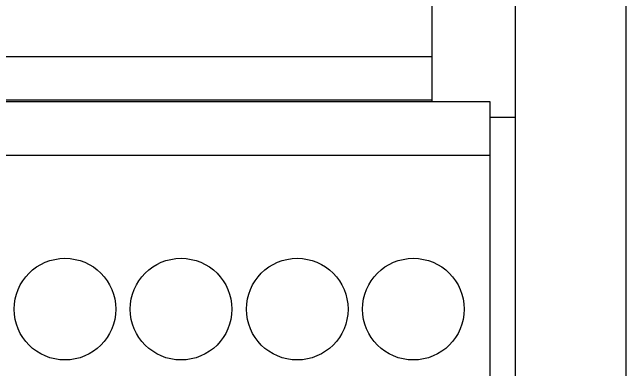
# Model space of a CAD drawing. Header units: inches. Extents: x 9000 to 22395, y 8106 to 17135.
# Drawn here: x 10448.94 to 10495.89, y 8466.75 to 8494.09 of the extents above; entities that cross this region are included whole.
import ezdxf

# ---------------------------------------------------------------- set-up
doc = ezdxf.new("R2010")
doc.units = ezdxf.units.IN
doc.header["$MEASUREMENT"] = 0
doc.layers.add('20000_FRONT_O', color=7, linetype='Continuous')

msp = doc.modelspace()

# ---------------------------------------------------------------- linework, layer by layer
at = {"layer": '20000_FRONT_O', "linetype": 'Continuous'}
for p, q in [((10481.061, 8518.373), (10481.061, 8487.267)), ((10487.448, 8460.517), (10487.448, 8514.062)), ((10495.891, 8513.379), (10495.891, 8439.411)), ((10416.006, 8490.711), (10481.061, 8490.711)), ((10416.006, 8487.379), (10481.061, 8487.379)), ((10420.45, 8487.267), (10485.504, 8487.267)), ((10485.504, 8487.267), (10485.504, 8456.844)), ((10485.504, 8486.072), (10487.448, 8486.072)), ((10420.45, 8483.157), (10485.504, 8483.157))]:
    msp.add_line(p, q, dxfattribs=at)
for centre in [(10452.977, 8471.382), (10461.864, 8471.382), (10470.751, 8471.382), (10479.639, 8471.382)]:
    msp.add_circle(centre, 3.888, dxfattribs=at)

doc.saveas('drawing.dxf')
